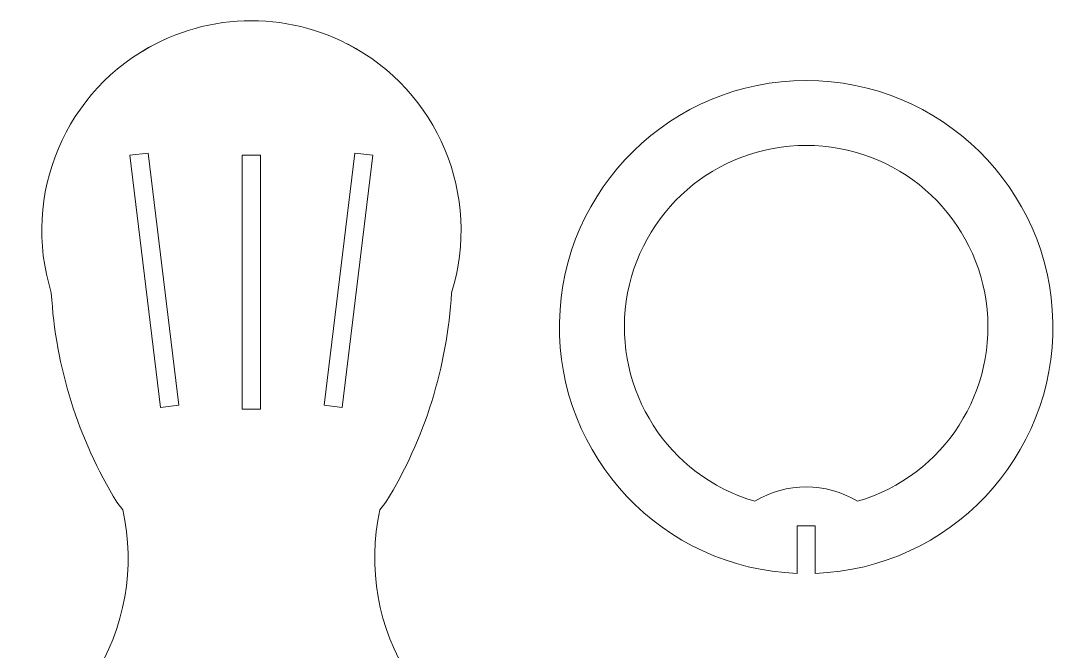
# Model space of a CAD drawing. Header units: millimetres. Extents: x 570 to 650.8, y -8.3 to 42.9.
# Drawn here: x 592.05 to 605.18, y 33.93 to 41.94 of the extents above; entities that cross this region are included whole.
import ezdxf

# ---------------------------------------------------------------- set-up
doc = ezdxf.new("R2010")
doc.units = ezdxf.units.MM
doc.header["$MEASUREMENT"] = 0
doc.layers.add('Layer 1', color=7, linetype='Continuous')

msp = doc.modelspace()

# ---------------------------------------------------------------- linework, layer by layer
at = {"layer": 'Layer 1', "color": 4, "lineweight": 9}
for points in [[(594.97712, 41.94464), (594.49072, 41.94464), (594.01363, 41.81131), (593.59767, 41.55923)], [(596.35634, 41.55926), (595.94042, 41.81129), (595.46342, 41.94459), (594.97712, 41.94464)], [(593.77934, 41.65996), (592.61611, 41.07378), (592.04801, 39.73177), (592.43689, 38.48856)], [(597.51736, 38.48856), (597.90337, 39.72294), (597.34619, 41.05614), (596.19658, 41.64874)], [(593.43517, 40.23441), (593.43517, 40.23441), (593.66479, 40.26227), (593.66479, 40.26227)], [(593.43517, 40.23441), (593.43517, 40.23441), (593.66479, 40.26227), (593.66479, 40.26227)], [(593.43517, 40.23441), (593.43517, 40.23441), (593.66479, 40.26227), (593.66479, 40.26227)], [(593.43517, 40.23441), (593.43517, 40.23441), (593.66479, 40.26227), (593.66479, 40.26227)], [(593.43517, 40.23441), (593.43517, 40.23441), (593.66479, 40.26227), (593.66479, 40.26227)], [(593.43517, 40.23441), (593.43517, 40.23441), (593.66479, 40.26227), (593.66479, 40.26227)], [(593.43517, 40.23441), (593.43517, 40.23441), (593.66479, 40.26227), (593.66479, 40.26227)], [(593.43517, 40.23441), (593.43517, 40.23441), (593.66479, 40.26227), (593.66479, 40.26227)], [(593.43517, 40.23441), (593.43517, 40.23441), (593.66479, 40.26227), (593.66479, 40.26227)], [(593.43517, 40.23441), (593.43517, 40.23441), (593.66479, 40.26227), (593.66479, 40.26227)], [(593.43517, 40.23441), (593.43517, 40.23441), (593.66479, 40.26227), (593.66479, 40.26227)], [(593.43517, 40.23441), (593.43517, 40.23441), (593.66479, 40.26227), (593.66479, 40.26227)], [(593.43517, 40.23441), (593.43517, 40.23441), (593.66479, 40.26227), (593.66479, 40.26227)], [(593.43517, 40.23441), (593.43517, 40.23441), (593.66479, 40.26227), (593.66479, 40.26227)], [(593.43517, 40.23441), (593.43517, 40.23441), (593.66479, 40.26227), (593.66479, 40.26227)], [(593.43517, 40.23441), (593.43517, 40.23441), (593.66479, 40.26227), (593.66479, 40.26227)], [(593.43517, 40.23441), (593.43517, 40.23441), (593.66479, 40.26227), (593.66479, 40.26227)], [(593.43517, 40.23441), (593.43517, 40.23441), (593.66479, 40.26227), (593.66479, 40.26227)], [(593.43517, 40.23441), (593.43517, 40.23441), (593.66479, 40.26227), (593.66479, 40.26227)], [(593.43517, 40.23441), (593.43517, 40.23441), (593.66479, 40.26227), (593.66479, 40.26227)], [(593.43517, 40.23441), (593.43517, 40.23441), (593.66479, 40.26227), (593.66479, 40.26227)], [(593.43517, 40.23441), (593.43517, 40.23441), (593.82433, 37.03166), (593.82433, 37.03166)], [(593.43517, 40.23441), (593.43517, 40.23441), (593.82433, 37.03166), (593.82433, 37.03166)], [(593.43517, 40.23441), (593.43517, 40.23441), (593.82433, 37.03166), (593.82433, 37.03166)], [(593.43517, 40.23441), (593.43517, 40.23441), (593.82433, 37.03166), (593.82433, 37.03166)], [(593.43517, 40.23441), (593.43517, 40.23441), (593.82433, 37.03166), (593.82433, 37.03166)], [(593.43517, 40.23441), (593.43517, 40.23441), (593.82433, 37.03166), (593.82433, 37.03166)], [(593.43517, 40.23441), (593.43517, 40.23441), (593.82433, 37.03166), (593.82433, 37.03166)], [(593.43517, 40.23441), (593.43517, 40.23441), (593.82433, 37.03166), (593.82433, 37.03166)], [(593.43517, 40.23441), (593.43517, 40.23441), (593.82433, 37.03166), (593.82433, 37.03166)], [(593.43517, 40.23441), (593.43517, 40.23441), (593.82433, 37.03166), (593.82433, 37.03166)], [(593.43517, 40.23441), (593.43517, 40.23441), (593.82433, 37.03166), (593.82433, 37.03166)], [(593.43517, 40.23441), (593.43517, 40.23441), (593.82433, 37.03166), (593.82433, 37.03166)], [(593.43517, 40.23441), (593.43517, 40.23441), (593.82433, 37.03166), (593.82433, 37.03166)], [(593.43517, 40.23441), (593.43517, 40.23441), (593.82433, 37.03166), (593.82433, 37.03166)], [(593.43517, 40.23441), (593.43517, 40.23441), (593.82433, 37.03166), (593.82433, 37.03166)], [(593.43517, 40.23441), (593.43517, 40.23441), (593.82433, 37.03166), (593.82433, 37.03166)], [(593.43517, 40.23441), (593.43517, 40.23441), (593.82433, 37.03166), (593.82433, 37.03166)], [(593.43517, 40.23441), (593.43517, 40.23441), (593.82433, 37.03166), (593.82433, 37.03166)], [(593.43517, 40.23441), (593.43517, 40.23441), (593.82433, 37.03166), (593.82433, 37.03166)], [(593.43517, 40.23441), (593.43517, 40.23441), (593.82433, 37.03166), (593.82433, 37.03166)], [(593.43517, 40.23441), (593.43517, 40.23441), (593.82433, 37.03166), (593.82433, 37.03166)], [(593.66479, 40.26227), (593.66479, 40.26227), (594.05412, 37.05971), (594.05412, 37.05971)], [(593.66479, 40.26227), (593.66479, 40.26227), (594.05412, 37.05971), (594.05412, 37.05971)], [(593.66479, 40.26227), (593.66479, 40.26227), (594.05412, 37.05971), (594.05412, 37.05971)], [(593.66479, 40.26227), (593.66479, 40.26227), (594.05412, 37.05971), (594.05412, 37.05971)], [(593.66479, 40.26227), (593.66479, 40.26227), (594.05412, 37.05971), (594.05412, 37.05971)], [(593.66479, 40.26227), (593.66479, 40.26227), (594.05412, 37.05971), (594.05412, 37.05971)], [(593.66479, 40.26227), (593.66479, 40.26227), (594.05412, 37.05971), (594.05412, 37.05971)], [(593.66479, 40.26227), (593.66479, 40.26227), (594.05412, 37.05971), (594.05412, 37.05971)], [(593.66479, 40.26227), (593.66479, 40.26227), (594.05412, 37.05971), (594.05412, 37.05971)], [(593.66479, 40.26227), (593.66479, 40.26227), (594.05412, 37.05971), (594.05412, 37.05971)], [(593.66479, 40.26227), (593.66479, 40.26227), (594.05412, 37.05971), (594.05412, 37.05971)], [(593.66479, 40.26227), (593.66479, 40.26227), (594.05412, 37.05971), (594.05412, 37.05971)], [(593.66479, 40.26227), (593.66479, 40.26227), (594.05412, 37.05971), (594.05412, 37.05971)], [(593.66479, 40.26227), (593.66479, 40.26227), (594.05412, 37.05971), (594.05412, 37.05971)], [(593.66479, 40.26227), (593.66479, 40.26227), (594.05412, 37.05971), (594.05412, 37.05971)], [(593.66479, 40.26227), (593.66479, 40.26227), (594.05412, 37.05971), (594.05412, 37.05971)], [(593.66479, 40.26227), (593.66479, 40.26227), (594.05412, 37.05971), (594.05412, 37.05971)], [(593.66479, 40.26227), (593.66479, 40.26227), (594.05412, 37.05971), (594.05412, 37.05971)], [(593.66479, 40.26227), (593.66479, 40.26227), (594.05412, 37.05971), (594.05412, 37.05971)], [(593.66479, 40.26227), (593.66479, 40.26227), (594.05412, 37.05971), (594.05412, 37.05971)], [(593.66479, 40.26227), (593.66479, 40.26227), (594.05412, 37.05971), (594.05412, 37.05971)], [(595.09283, 40.23441), (595.09283, 40.23441), (594.86141, 40.23441), (594.86141, 40.23441)], [(595.09283, 40.23441), (595.09283, 40.23441), (594.86141, 40.23441), (594.86141, 40.23441)], [(595.09283, 40.23441), (595.09283, 40.23441), (594.86141, 40.23441), (594.86141, 40.23441)], [(595.09283, 40.23441), (595.09283, 40.23441), (594.86141, 40.23441), (594.86141, 40.23441)], [(595.09283, 40.23441), (595.09283, 40.23441), (594.86141, 40.23441), (594.86141, 40.23441)], [(595.09283, 40.23441), (595.09283, 40.23441), (594.86141, 40.23441), (594.86141, 40.23441)], [(595.09283, 40.23441), (595.09283, 40.23441), (594.86141, 40.23441), (594.86141, 40.23441)], [(595.09283, 40.23441), (595.09283, 40.23441), (594.86141, 40.23441), (594.86141, 40.23441)], [(595.09283, 40.23441), (595.09283, 40.23441), (594.86141, 40.23441), (594.86141, 40.23441)], [(595.09283, 40.23441), (595.09283, 40.23441), (594.86141, 40.23441), (594.86141, 40.23441)], [(595.09283, 40.23441), (595.09283, 40.23441), (594.86141, 40.23441), (594.86141, 40.23441)], [(595.09283, 40.23441), (595.09283, 40.23441), (594.86141, 40.23441), (594.86141, 40.23441)], [(595.09283, 40.23441), (595.09283, 40.23441), (594.86141, 40.23441), (594.86141, 40.23441)], [(595.09283, 40.23441), (595.09283, 40.23441), (594.86141, 40.23441), (594.86141, 40.23441)], [(595.09283, 40.23441), (595.09283, 40.23441), (594.86141, 40.23441), (594.86141, 40.23441)], [(595.09283, 40.23441), (595.09283, 40.23441), (594.86141, 40.23441), (594.86141, 40.23441)], [(595.09283, 40.23441), (595.09283, 40.23441), (594.86141, 40.23441), (594.86141, 40.23441)], [(595.09283, 40.23441), (595.09283, 40.23441), (594.86141, 40.23441), (594.86141, 40.23441)], [(595.09283, 40.23441), (595.09283, 40.23441), (594.86141, 40.23441), (594.86141, 40.23441)], [(595.09283, 40.23441), (595.09283, 40.23441), (594.86141, 40.23441), (594.86141, 40.23441)], [(595.09283, 40.23441), (595.09283, 40.23441), (594.86141, 40.23441), (594.86141, 40.23441)], [(594.86141, 40.23441), (594.86141, 40.23441), (594.86141, 37.00812), (594.86141, 37.00812)], [(594.86141, 40.23441), (594.86141, 40.23441), (594.86141, 37.00812), (594.86141, 37.00812)], [(594.86141, 40.23441), (594.86141, 40.23441), (594.86141, 37.00812), (594.86141, 37.00812)], [(594.86141, 40.23441), (594.86141, 40.23441), (594.86141, 37.00812), (594.86141, 37.00812)], [(594.86141, 40.23441), (594.86141, 40.23441), (594.86141, 37.00812), (594.86141, 37.00812)], [(594.86141, 40.23441), (594.86141, 40.23441), (594.86141, 37.00812), (594.86141, 37.00812)], [(594.86141, 40.23441), (594.86141, 40.23441), (594.86141, 37.00812), (594.86141, 37.00812)], [(594.86141, 40.23441), (594.86141, 40.23441), (594.86141, 37.00812), (594.86141, 37.00812)], [(594.86141, 40.23441), (594.86141, 40.23441), (594.86141, 37.00812), (594.86141, 37.00812)], [(594.86141, 40.23441), (594.86141, 40.23441), (594.86141, 37.00812), (594.86141, 37.00812)], [(594.86141, 40.23441), (594.86141, 40.23441), (594.86141, 37.00812), (594.86141, 37.00812)], [(594.86141, 40.23441), (594.86141, 40.23441), (594.86141, 37.00812), (594.86141, 37.00812)], [(594.86141, 40.23441), (594.86141, 40.23441), (594.86141, 37.00812), (594.86141, 37.00812)], [(594.86141, 40.23441), (594.86141, 40.23441), (594.86141, 37.00812), (594.86141, 37.00812)], [(594.86141, 40.23441), (594.86141, 40.23441), (594.86141, 37.00812), (594.86141, 37.00812)], [(594.86141, 40.23441), (594.86141, 40.23441), (594.86141, 37.00812), (594.86141, 37.00812)], [(594.86141, 40.23441), (594.86141, 40.23441), (594.86141, 37.00812), (594.86141, 37.00812)], [(594.86141, 40.23441), (594.86141, 40.23441), (594.86141, 37.00812), (594.86141, 37.00812)], [(594.86141, 40.23441), (594.86141, 40.23441), (594.86141, 37.00812), (594.86141, 37.00812)], [(594.86141, 40.23441), (594.86141, 40.23441), (594.86141, 37.00812), (594.86141, 37.00812)], [(594.86141, 40.23441), (594.86141, 40.23441), (594.86141, 37.00812), (594.86141, 37.00812)], [(595.09283, 40.23441), (595.09283, 40.23441), (595.09283, 37.00812), (595.09283, 37.00812)], [(595.09283, 40.23441), (595.09283, 40.23441), (595.09283, 37.00812), (595.09283, 37.00812)], [(595.09283, 40.23441), (595.09283, 40.23441), (595.09283, 37.00812), (595.09283, 37.00812)], [(595.09283, 40.23441), (595.09283, 40.23441), (595.09283, 37.00812), (595.09283, 37.00812)], [(595.09283, 40.23441), (595.09283, 40.23441), (595.09283, 37.00812), (595.09283, 37.00812)], [(595.09283, 40.23441), (595.09283, 40.23441), (595.09283, 37.00812), (595.09283, 37.00812)], [(595.09283, 40.23441), (595.09283, 40.23441), (595.09283, 37.00812), (595.09283, 37.00812)], [(595.09283, 40.23441), (595.09283, 40.23441), (595.09283, 37.00812), (595.09283, 37.00812)], [(595.09283, 40.23441), (595.09283, 40.23441), (595.09283, 37.00812), (595.09283, 37.00812)], [(595.09283, 40.23441), (595.09283, 40.23441), (595.09283, 37.00812), (595.09283, 37.00812)], [(595.09283, 40.23441), (595.09283, 40.23441), (595.09283, 37.00812), (595.09283, 37.00812)], [(595.09283, 40.23441), (595.09283, 40.23441), (595.09283, 37.00812), (595.09283, 37.00812)], [(595.09283, 40.23441), (595.09283, 40.23441), (595.09283, 37.00812), (595.09283, 37.00812)], [(595.09283, 40.23441), (595.09283, 40.23441), (595.09283, 37.00812), (595.09283, 37.00812)], [(595.09283, 40.23441), (595.09283, 40.23441), (595.09283, 37.00812), (595.09283, 37.00812)], [(595.09283, 40.23441), (595.09283, 40.23441), (595.09283, 37.00812), (595.09283, 37.00812)], [(595.09283, 40.23441), (595.09283, 40.23441), (595.09283, 37.00812), (595.09283, 37.00812)], [(595.09283, 40.23441), (595.09283, 40.23441), (595.09283, 37.00812), (595.09283, 37.00812)], [(595.09283, 40.23441), (595.09283, 40.23441), (595.09283, 37.00812), (595.09283, 37.00812)], [(595.09283, 40.23441), (595.09283, 40.23441), (595.09283, 37.00812), (595.09283, 37.00812)], [(595.09283, 40.23441), (595.09283, 40.23441), (595.09283, 37.00812), (595.09283, 37.00812)], [(596.28924, 40.26227), (596.28924, 40.26227), (595.90003, 37.05971), (595.90003, 37.05971)], [(596.28924, 40.26227), (596.28924, 40.26227), (595.90003, 37.05971), (595.90003, 37.05971)], [(596.28924, 40.26227), (596.28924, 40.26227), (595.90003, 37.05971), (595.90003, 37.05971)], [(596.28924, 40.26227), (596.28924, 40.26227), (595.90003, 37.05971), (595.90003, 37.05971)], [(596.28924, 40.26227), (596.28924, 40.26227), (595.90003, 37.05971), (595.90003, 37.05971)], [(596.28924, 40.26227), (596.28924, 40.26227), (595.90003, 37.05971), (595.90003, 37.05971)], [(596.28924, 40.26227), (596.28924, 40.26227), (595.90003, 37.05971), (595.90003, 37.05971)], [(596.28924, 40.26227), (596.28924, 40.26227), (595.90003, 37.05971), (595.90003, 37.05971)], [(596.28924, 40.26227), (596.28924, 40.26227), (595.90003, 37.05971), (595.90003, 37.05971)], [(596.28924, 40.26227), (596.28924, 40.26227), (595.90003, 37.05971), (595.90003, 37.05971)], [(596.28924, 40.26227), (596.28924, 40.26227), (595.90003, 37.05971), (595.90003, 37.05971)], [(596.28924, 40.26227), (596.28924, 40.26227), (595.90003, 37.05971), (595.90003, 37.05971)], [(596.28924, 40.26227), (596.28924, 40.26227), (595.90003, 37.05971), (595.90003, 37.05971)], [(596.28924, 40.26227), (596.28924, 40.26227), (595.90003, 37.05971), (595.90003, 37.05971)], [(596.28924, 40.26227), (596.28924, 40.26227), (595.90003, 37.05971), (595.90003, 37.05971)], [(596.28924, 40.26227), (596.28924, 40.26227), (595.90003, 37.05971), (595.90003, 37.05971)], [(596.28924, 40.26227), (596.28924, 40.26227), (595.90003, 37.05971), (595.90003, 37.05971)], [(596.28924, 40.26227), (596.28924, 40.26227), (595.90003, 37.05971), (595.90003, 37.05971)], [(596.28924, 40.26227), (596.28924, 40.26227), (595.90003, 37.05971), (595.90003, 37.05971)], [(596.28924, 40.26227), (596.28924, 40.26227), (595.90003, 37.05971), (595.90003, 37.05971)], [(596.28924, 40.26227), (596.28924, 40.26227), (595.90003, 37.05971), (595.90003, 37.05971)], [(596.51904, 40.23441), (596.51904, 40.23441), (596.12983, 37.03166), (596.12983, 37.03166)], [(596.51904, 40.23441), (596.51904, 40.23441), (596.12983, 37.03166), (596.12983, 37.03166)], [(596.51904, 40.23441), (596.51904, 40.23441), (596.12983, 37.03166), (596.12983, 37.03166)], [(596.51904, 40.23441), (596.51904, 40.23441), (596.12983, 37.03166), (596.12983, 37.03166)], [(596.51904, 40.23441), (596.51904, 40.23441), (596.12983, 37.03166), (596.12983, 37.03166)], [(596.51904, 40.23441), (596.51904, 40.23441), (596.12983, 37.03166), (596.12983, 37.03166)], [(596.51904, 40.23441), (596.51904, 40.23441), (596.12983, 37.03166), (596.12983, 37.03166)], [(596.51904, 40.23441), (596.51904, 40.23441), (596.12983, 37.03166), (596.12983, 37.03166)], [(596.51904, 40.23441), (596.51904, 40.23441), (596.12983, 37.03166), (596.12983, 37.03166)], [(596.51904, 40.23441), (596.51904, 40.23441), (596.12983, 37.03166), (596.12983, 37.03166)], [(596.51904, 40.23441), (596.51904, 40.23441), (596.12983, 37.03166), (596.12983, 37.03166)], [(596.51904, 40.23441), (596.51904, 40.23441), (596.12983, 37.03166), (596.12983, 37.03166)], [(596.51904, 40.23441), (596.51904, 40.23441), (596.12983, 37.03166), (596.12983, 37.03166)], [(596.51904, 40.23441), (596.51904, 40.23441), (596.12983, 37.03166), (596.12983, 37.03166)], [(596.51904, 40.23441), (596.51904, 40.23441), (596.12983, 37.03166), (596.12983, 37.03166)], [(596.51904, 40.23441), (596.51904, 40.23441), (596.12983, 37.03166), (596.12983, 37.03166)], [(596.51904, 40.23441), (596.51904, 40.23441), (596.12983, 37.03166), (596.12983, 37.03166)], [(596.51904, 40.23441), (596.51904, 40.23441), (596.12983, 37.03166), (596.12983, 37.03166)], [(596.51904, 40.23441), (596.51904, 40.23441), (596.12983, 37.03166), (596.12983, 37.03166)], [(596.51904, 40.23441), (596.51904, 40.23441), (596.12983, 37.03166), (596.12983, 37.03166)], [(596.51904, 40.23441), (596.51904, 40.23441), (596.12983, 37.03166), (596.12983, 37.03166)], [(596.51904, 40.23441), (596.51904, 40.23441), (596.28924, 40.26227), (596.28924, 40.26227)], [(596.51904, 40.23441), (596.51904, 40.23441), (596.28924, 40.26227), (596.28924, 40.26227)], [(596.51904, 40.23441), (596.51904, 40.23441), (596.28924, 40.26227), (596.28924, 40.26227)], [(596.51904, 40.23441), (596.51904, 40.23441), (596.28924, 40.26227), (596.28924, 40.26227)], [(596.51904, 40.23441), (596.51904, 40.23441), (596.28924, 40.26227), (596.28924, 40.26227)], [(596.51904, 40.23441), (596.51904, 40.23441), (596.28924, 40.26227), (596.28924, 40.26227)], [(596.51904, 40.23441), (596.51904, 40.23441), (596.28924, 40.26227), (596.28924, 40.26227)], [(596.51904, 40.23441), (596.51904, 40.23441), (596.28924, 40.26227), (596.28924, 40.26227)], [(596.51904, 40.23441), (596.51904, 40.23441), (596.28924, 40.26227), (596.28924, 40.26227)], [(596.51904, 40.23441), (596.51904, 40.23441), (596.28924, 40.26227), (596.28924, 40.26227)], [(596.51904, 40.23441), (596.51904, 40.23441), (596.28924, 40.26227), (596.28924, 40.26227)], [(596.51904, 40.23441), (596.51904, 40.23441), (596.28924, 40.26227), (596.28924, 40.26227)], [(596.51904, 40.23441), (596.51904, 40.23441), (596.28924, 40.26227), (596.28924, 40.26227)], [(596.51904, 40.23441), (596.51904, 40.23441), (596.28924, 40.26227), (596.28924, 40.26227)], [(596.51904, 40.23441), (596.51904, 40.23441), (596.28924, 40.26227), (596.28924, 40.26227)], [(596.51904, 40.23441), (596.51904, 40.23441), (596.28924, 40.26227), (596.28924, 40.26227)], [(596.51904, 40.23441), (596.51904, 40.23441), (596.28924, 40.26227), (596.28924, 40.26227)], [(596.51904, 40.23441), (596.51904, 40.23441), (596.28924, 40.26227), (596.28924, 40.26227)], [(596.51904, 40.23441), (596.51904, 40.23441), (596.28924, 40.26227), (596.28924, 40.26227)], [(596.51904, 40.23441), (596.51904, 40.23441), (596.28924, 40.26227), (596.28924, 40.26227)], [(596.51904, 40.23441), (596.51904, 40.23441), (596.28924, 40.26227), (596.28924, 40.26227)], [(592.43689, 38.48856), (592.49078, 37.54621), (592.77674, 36.63174), (593.26932, 35.82652)], [(596.68471, 35.82654), (597.17736, 36.63171), (597.46336, 37.54614), (597.51733, 38.48856)], [(594.05412, 37.05971), (594.05412, 37.05971), (593.82433, 37.03166), (593.82433, 37.03166)], [(594.05412, 37.05971), (594.05412, 37.05971), (593.82433, 37.03166), (593.82433, 37.03166)], [(594.05412, 37.05971), (594.05412, 37.05971), (593.82433, 37.03166), (593.82433, 37.03166)], [(594.05412, 37.05971), (594.05412, 37.05971), (593.82433, 37.03166), (593.82433, 37.03166)], [(594.05412, 37.05971), (594.05412, 37.05971), (593.82433, 37.03166), (593.82433, 37.03166)], [(594.05412, 37.05971), (594.05412, 37.05971), (593.82433, 37.03166), (593.82433, 37.03166)], [(594.05412, 37.05971), (594.05412, 37.05971), (593.82433, 37.03166), (593.82433, 37.03166)], [(594.05412, 37.05971), (594.05412, 37.05971), (593.82433, 37.03166), (593.82433, 37.03166)], [(594.05412, 37.05971), (594.05412, 37.05971), (593.82433, 37.03166), (593.82433, 37.03166)], [(594.05412, 37.05971), (594.05412, 37.05971), (593.82433, 37.03166), (593.82433, 37.03166)], [(594.05412, 37.05971), (594.05412, 37.05971), (593.82433, 37.03166), (593.82433, 37.03166)], [(594.05412, 37.05971), (594.05412, 37.05971), (593.82433, 37.03166), (593.82433, 37.03166)], [(594.05412, 37.05971), (594.05412, 37.05971), (593.82433, 37.03166), (593.82433, 37.03166)], [(594.05412, 37.05971), (594.05412, 37.05971), (593.82433, 37.03166), (593.82433, 37.03166)], [(594.05412, 37.05971), (594.05412, 37.05971), (593.82433, 37.03166), (593.82433, 37.03166)], [(594.05412, 37.05971), (594.05412, 37.05971), (593.82433, 37.03166), (593.82433, 37.03166)], [(594.05412, 37.05971), (594.05412, 37.05971), (593.82433, 37.03166), (593.82433, 37.03166)], [(594.05412, 37.05971), (594.05412, 37.05971), (593.82433, 37.03166), (593.82433, 37.03166)], [(594.05412, 37.05971), (594.05412, 37.05971), (593.82433, 37.03166), (593.82433, 37.03166)], [(594.05412, 37.05971), (594.05412, 37.05971), (593.82433, 37.03166), (593.82433, 37.03166)], [(594.05412, 37.05971), (594.05412, 37.05971), (593.82433, 37.03166), (593.82433, 37.03166)], [(595.90003, 37.05971), (595.90003, 37.05971), (596.12983, 37.03166), (596.12983, 37.03166)], [(595.90003, 37.05971), (595.90003, 37.05971), (596.12983, 37.03166), (596.12983, 37.03166)], [(595.90003, 37.05971), (595.90003, 37.05971), (596.12983, 37.03166), (596.12983, 37.03166)], [(595.90003, 37.05971), (595.90003, 37.05971), (596.12983, 37.03166), (596.12983, 37.03166)], [(595.90003, 37.05971), (595.90003, 37.05971), (596.12983, 37.03166), (596.12983, 37.03166)], [(595.90003, 37.05971), (595.90003, 37.05971), (596.12983, 37.03166), (596.12983, 37.03166)], [(595.90003, 37.05971), (595.90003, 37.05971), (596.12983, 37.03166), (596.12983, 37.03166)], [(595.90003, 37.05971), (595.90003, 37.05971), (596.12983, 37.03166), (596.12983, 37.03166)], [(595.90003, 37.05971), (595.90003, 37.05971), (596.12983, 37.03166), (596.12983, 37.03166)], [(595.90003, 37.05971), (595.90003, 37.05971), (596.12983, 37.03166), (596.12983, 37.03166)], [(595.90003, 37.05971), (595.90003, 37.05971), (596.12983, 37.03166), (596.12983, 37.03166)], [(595.90003, 37.05971), (595.90003, 37.05971), (596.12983, 37.03166), (596.12983, 37.03166)], [(595.90003, 37.05971), (595.90003, 37.05971), (596.12983, 37.03166), (596.12983, 37.03166)], [(595.90003, 37.05971), (595.90003, 37.05971), (596.12983, 37.03166), (596.12983, 37.03166)], [(595.90003, 37.05971), (595.90003, 37.05971), (596.12983, 37.03166), (596.12983, 37.03166)], [(595.90003, 37.05971), (595.90003, 37.05971), (596.12983, 37.03166), (596.12983, 37.03166)], [(595.90003, 37.05971), (595.90003, 37.05971), (596.12983, 37.03166), (596.12983, 37.03166)], [(595.90003, 37.05971), (595.90003, 37.05971), (596.12983, 37.03166), (596.12983, 37.03166)], [(595.90003, 37.05971), (595.90003, 37.05971), (596.12983, 37.03166), (596.12983, 37.03166)], [(595.90003, 37.05971), (595.90003, 37.05971), (596.12983, 37.03166), (596.12983, 37.03166)], [(595.90003, 37.05971), (595.90003, 37.05971), (596.12983, 37.03166), (596.12983, 37.03166)], [(594.86141, 37.00812), (594.86141, 37.00812), (595.09283, 37.00812), (595.09283, 37.00812)], [(594.86141, 37.00812), (594.86141, 37.00812), (595.09283, 37.00812), (595.09283, 37.00812)], [(594.86141, 37.00812), (594.86141, 37.00812), (595.09283, 37.00812), (595.09283, 37.00812)], [(594.86141, 37.00812), (594.86141, 37.00812), (595.09283, 37.00812), (595.09283, 37.00812)], [(594.86141, 37.00812), (594.86141, 37.00812), (595.09283, 37.00812), (595.09283, 37.00812)], [(594.86141, 37.00812), (594.86141, 37.00812), (595.09283, 37.00812), (595.09283, 37.00812)], [(594.86141, 37.00812), (594.86141, 37.00812), (595.09283, 37.00812), (595.09283, 37.00812)], [(594.86141, 37.00812), (594.86141, 37.00812), (595.09283, 37.00812), (595.09283, 37.00812)], [(594.86141, 37.00812), (594.86141, 37.00812), (595.09283, 37.00812), (595.09283, 37.00812)], [(594.86141, 37.00812), (594.86141, 37.00812), (595.09283, 37.00812), (595.09283, 37.00812)], [(594.86141, 37.00812), (594.86141, 37.00812), (595.09283, 37.00812), (595.09283, 37.00812)], [(594.86141, 37.00812), (594.86141, 37.00812), (595.09283, 37.00812), (595.09283, 37.00812)], [(594.86141, 37.00812), (594.86141, 37.00812), (595.09283, 37.00812), (595.09283, 37.00812)], [(594.86141, 37.00812), (594.86141, 37.00812), (595.09283, 37.00812), (595.09283, 37.00812)], [(594.86141, 37.00812), (594.86141, 37.00812), (595.09283, 37.00812), (595.09283, 37.00812)], [(594.86141, 37.00812), (594.86141, 37.00812), (595.09283, 37.00812), (595.09283, 37.00812)], [(594.86141, 37.00812), (594.86141, 37.00812), (595.09283, 37.00812), (595.09283, 37.00812)], [(594.86141, 37.00812), (594.86141, 37.00812), (595.09283, 37.00812), (595.09283, 37.00812)], [(594.86141, 37.00812), (594.86141, 37.00812), (595.09283, 37.00812), (595.09283, 37.00812)], [(594.86141, 37.00812), (594.86141, 37.00812), (595.09283, 37.00812), (595.09283, 37.00812)], [(594.86141, 37.00812), (594.86141, 37.00812), (595.09283, 37.00812), (595.09283, 37.00812)], [(602.67243, 35.83937), (602.27097, 36.08134), (601.76862, 36.08132), (601.36719, 35.83936)], [(592.96813, 33.59504), (593.37198, 34.22907), (593.50744, 34.99749), (593.34481, 35.73141)], [(593.34482, 35.73124), (593.34482, 35.73124), (593.26933, 35.82654), (593.26933, 35.82654)], [(593.34482, 35.73124), (593.34482, 35.73124), (593.26933, 35.82654), (593.26933, 35.82654)], [(593.34482, 35.73124), (593.34482, 35.73124), (593.26933, 35.82654), (593.26933, 35.82654)], [(593.34482, 35.73124), (593.34482, 35.73124), (593.26933, 35.82654), (593.26933, 35.82654)], [(593.34482, 35.73124), (593.34482, 35.73124), (593.26933, 35.82654), (593.26933, 35.82654)], [(593.34482, 35.73124), (593.34482, 35.73124), (593.26933, 35.82654), (593.26933, 35.82654)], [(593.34482, 35.73124), (593.34482, 35.73124), (593.26933, 35.82654), (593.26933, 35.82654)], [(593.34482, 35.73124), (593.34482, 35.73124), (593.26933, 35.82654), (593.26933, 35.82654)], [(593.34482, 35.73124), (593.34482, 35.73124), (593.26933, 35.82654), (593.26933, 35.82654)], [(593.34482, 35.73124), (593.34482, 35.73124), (593.26933, 35.82654), (593.26933, 35.82654)], [(593.34482, 35.73124), (593.34482, 35.73124), (593.26933, 35.82654), (593.26933, 35.82654)], [(593.34482, 35.73124), (593.34482, 35.73124), (593.26933, 35.82654), (593.26933, 35.82654)], [(593.34482, 35.73124), (593.34482, 35.73124), (593.26933, 35.82654), (593.26933, 35.82654)], [(593.34482, 35.73124), (593.34482, 35.73124), (593.26933, 35.82654), (593.26933, 35.82654)], [(593.34482, 35.73124), (593.34482, 35.73124), (593.26933, 35.82654), (593.26933, 35.82654)], [(593.34482, 35.73124), (593.34482, 35.73124), (593.26933, 35.82654), (593.26933, 35.82654)], [(593.34482, 35.73124), (593.34482, 35.73124), (593.26933, 35.82654), (593.26933, 35.82654)], [(593.34482, 35.73124), (593.34482, 35.73124), (593.26933, 35.82654), (593.26933, 35.82654)], [(593.34482, 35.73124), (593.34482, 35.73124), (593.26933, 35.82654), (593.26933, 35.82654)], [(593.34482, 35.73124), (593.34482, 35.73124), (593.26933, 35.82654), (593.26933, 35.82654)], [(593.34482, 35.73124), (593.34482, 35.73124), (593.26933, 35.82654), (593.26933, 35.82654)], [(596.60938, 35.73142), (596.44676, 34.99749), (596.58221, 34.22906), (596.98601, 33.59503)], [(596.60938, 35.73124), (596.60938, 35.73124), (596.68471, 35.82654), (596.68471, 35.82654)], [(596.60938, 35.73124), (596.60938, 35.73124), (596.68471, 35.82654), (596.68471, 35.82654)], [(596.60938, 35.73124), (596.60938, 35.73124), (596.68471, 35.82654), (596.68471, 35.82654)], [(596.60938, 35.73124), (596.60938, 35.73124), (596.68471, 35.82654), (596.68471, 35.82654)], [(596.60938, 35.73124), (596.60938, 35.73124), (596.68471, 35.82654), (596.68471, 35.82654)], [(596.60938, 35.73124), (596.60938, 35.73124), (596.68471, 35.82654), (596.68471, 35.82654)], [(596.60938, 35.73124), (596.60938, 35.73124), (596.68471, 35.82654), (596.68471, 35.82654)], [(596.60938, 35.73124), (596.60938, 35.73124), (596.68471, 35.82654), (596.68471, 35.82654)], [(596.60938, 35.73124), (596.60938, 35.73124), (596.68471, 35.82654), (596.68471, 35.82654)], [(596.60938, 35.73124), (596.60938, 35.73124), (596.68471, 35.82654), (596.68471, 35.82654)], [(596.60938, 35.73124), (596.60938, 35.73124), (596.68471, 35.82654), (596.68471, 35.82654)], [(596.60938, 35.73124), (596.60938, 35.73124), (596.68471, 35.82654), (596.68471, 35.82654)], [(596.60938, 35.73124), (596.60938, 35.73124), (596.68471, 35.82654), (596.68471, 35.82654)], [(596.60938, 35.73124), (596.60938, 35.73124), (596.68471, 35.82654), (596.68471, 35.82654)], [(596.60938, 35.73124), (596.60938, 35.73124), (596.68471, 35.82654), (596.68471, 35.82654)], [(596.60938, 35.73124), (596.60938, 35.73124), (596.68471, 35.82654), (596.68471, 35.82654)], [(596.60938, 35.73124), (596.60938, 35.73124), (596.68471, 35.82654), (596.68471, 35.82654)], [(596.60938, 35.73124), (596.60938, 35.73124), (596.68471, 35.82654), (596.68471, 35.82654)], [(596.60938, 35.73124), (596.60938, 35.73124), (596.68471, 35.82654), (596.68471, 35.82654)], [(596.60938, 35.73124), (596.60938, 35.73124), (596.68471, 35.82654), (596.68471, 35.82654)], [(596.60938, 35.73124), (596.60938, 35.73124), (596.68471, 35.82654), (596.68471, 35.82654)], [(602.01986, 35.52931), (602.01986, 35.52931), (601.90443, 35.52931), (601.90443, 35.52931)], [(602.01986, 35.52931), (602.01986, 35.52931), (601.90443, 35.52931), (601.90443, 35.52931)], [(602.01986, 35.52931), (602.01986, 35.52931), (601.90443, 35.52931), (601.90443, 35.52931)], [(602.01986, 35.52931), (602.01986, 35.52931), (601.90443, 35.52931), (601.90443, 35.52931)], [(602.01986, 35.52931), (602.01986, 35.52931), (601.90443, 35.52931), (601.90443, 35.52931)], [(602.01986, 35.52931), (602.01986, 35.52931), (601.90443, 35.52931), (601.90443, 35.52931)], [(602.01986, 35.52931), (602.01986, 35.52931), (601.90443, 35.52931), (601.90443, 35.52931)], [(602.01986, 35.52931), (602.01986, 35.52931), (601.90443, 35.52931), (601.90443, 35.52931)], [(602.01986, 35.52931), (602.01986, 35.52931), (601.90443, 35.52931), (601.90443, 35.52931)], [(602.01986, 35.52931), (602.01986, 35.52931), (601.90443, 35.52931), (601.90443, 35.52931)], [(602.01986, 35.52931), (602.01986, 35.52931), (601.90443, 35.52931), (601.90443, 35.52931)], [(602.01986, 35.52931), (602.01986, 35.52931), (601.90443, 35.52931), (601.90443, 35.52931)], [(602.01986, 35.52931), (602.01986, 35.52931), (601.90443, 35.52931), (601.90443, 35.52931)], [(602.01986, 35.52931), (602.01986, 35.52931), (601.90443, 35.52931), (601.90443, 35.52931)], [(602.01986, 35.52931), (602.01986, 35.52931), (601.90443, 35.52931), (601.90443, 35.52931)], [(602.01986, 35.52931), (602.01986, 35.52931), (601.90443, 35.52931), (601.90443, 35.52931)], [(602.01986, 35.52931), (602.01986, 35.52931), (601.90443, 35.52931), (601.90443, 35.52931)], [(602.01986, 35.52931), (602.01986, 35.52931), (601.90443, 35.52931), (601.90443, 35.52931)], [(602.01986, 35.52931), (602.01986, 35.52931), (601.90443, 35.52931), (601.90443, 35.52931)], [(602.01986, 35.52931), (602.01986, 35.52931), (601.90443, 35.52931), (601.90443, 35.52931)], [(602.01986, 35.52931), (602.01986, 35.52931), (601.90443, 35.52931), (601.90443, 35.52931)], [(601.90443, 35.52931), (601.90443, 35.52931), (601.90443, 34.92104), (601.90443, 34.92104)], [(601.90443, 35.52931), (601.90443, 35.52931), (601.90443, 34.92104), (601.90443, 34.92104)], [(601.90443, 35.52931), (601.90443, 35.52931), (601.90443, 34.92104), (601.90443, 34.92104)], [(601.90443, 35.52931), (601.90443, 35.52931), (601.90443, 34.92104), (601.90443, 34.92104)], [(601.90443, 35.52931), (601.90443, 35.52931), (601.90443, 34.92104), (601.90443, 34.92104)], [(601.90443, 35.52931), (601.90443, 35.52931), (601.90443, 34.92104), (601.90443, 34.92104)], [(601.90443, 35.52931), (601.90443, 35.52931), (601.90443, 34.92104), (601.90443, 34.92104)], [(601.90443, 35.52931), (601.90443, 35.52931), (601.90443, 34.92104), (601.90443, 34.92104)], [(601.90443, 35.52931), (601.90443, 35.52931), (601.90443, 34.92104), (601.90443, 34.92104)], [(601.90443, 35.52931), (601.90443, 35.52931), (601.90443, 34.92104), (601.90443, 34.92104)], [(601.90443, 35.52931), (601.90443, 35.52931), (601.90443, 34.92104), (601.90443, 34.92104)], [(601.90443, 35.52931), (601.90443, 35.52931), (601.90443, 34.92104), (601.90443, 34.92104)], [(601.90443, 35.52931), (601.90443, 35.52931), (601.90443, 34.92104), (601.90443, 34.92104)], [(601.90443, 35.52931), (601.90443, 35.52931), (601.90443, 34.92104), (601.90443, 34.92104)], [(601.90443, 35.52931), (601.90443, 35.52931), (601.90443, 34.92104), (601.90443, 34.92104)], [(601.90443, 35.52931), (601.90443, 35.52931), (601.90443, 34.92104), (601.90443, 34.92104)], [(601.90443, 35.52931), (601.90443, 35.52931), (601.90443, 34.92104), (601.90443, 34.92104)], [(601.90443, 35.52931), (601.90443, 35.52931), (601.90443, 34.92104), (601.90443, 34.92104)], [(601.90443, 35.52931), (601.90443, 35.52931), (601.90443, 34.92104), (601.90443, 34.92104)], [(601.90443, 35.52931), (601.90443, 35.52931), (601.90443, 34.92104), (601.90443, 34.92104)], [(601.90443, 35.52931), (601.90443, 35.52931), (601.90443, 34.92104), (601.90443, 34.92104)], [(602.01986, 35.52931), (602.01986, 35.52931), (602.13522, 35.52931), (602.13522, 35.52931)], [(602.01986, 35.52931), (602.01986, 35.52931), (602.13522, 35.52931), (602.13522, 35.52931)], [(602.01986, 35.52931), (602.01986, 35.52931), (602.13522, 35.52931), (602.13522, 35.52931)], [(602.01986, 35.52931), (602.01986, 35.52931), (602.13522, 35.52931), (602.13522, 35.52931)], [(602.01986, 35.52931), (602.01986, 35.52931), (602.13522, 35.52931), (602.13522, 35.52931)], [(602.01986, 35.52931), (602.01986, 35.52931), (602.13522, 35.52931), (602.13522, 35.52931)], [(602.01986, 35.52931), (602.01986, 35.52931), (602.13522, 35.52931), (602.13522, 35.52931)], [(602.01986, 35.52931), (602.01986, 35.52931), (602.13522, 35.52931), (602.13522, 35.52931)], [(602.01986, 35.52931), (602.01986, 35.52931), (602.13522, 35.52931), (602.13522, 35.52931)], [(602.01986, 35.52931), (602.01986, 35.52931), (602.13522, 35.52931), (602.13522, 35.52931)], [(602.01986, 35.52931), (602.01986, 35.52931), (602.13522, 35.52931), (602.13522, 35.52931)], [(602.01986, 35.52931), (602.01986, 35.52931), (602.13522, 35.52931), (602.13522, 35.52931)], [(602.01986, 35.52931), (602.01986, 35.52931), (602.13522, 35.52931), (602.13522, 35.52931)], [(602.01986, 35.52931), (602.01986, 35.52931), (602.13522, 35.52931), (602.13522, 35.52931)], [(602.01986, 35.52931), (602.01986, 35.52931), (602.13522, 35.52931), (602.13522, 35.52931)], [(602.01986, 35.52931), (602.01986, 35.52931), (602.13522, 35.52931), (602.13522, 35.52931)], [(602.01986, 35.52931), (602.01986, 35.52931), (602.13522, 35.52931), (602.13522, 35.52931)], [(602.01986, 35.52931), (602.01986, 35.52931), (602.13522, 35.52931), (602.13522, 35.52931)], [(602.01986, 35.52931), (602.01986, 35.52931), (602.13522, 35.52931), (602.13522, 35.52931)], [(602.01986, 35.52931), (602.01986, 35.52931), (602.13522, 35.52931), (602.13522, 35.52931)], [(602.01986, 35.52931), (602.01986, 35.52931), (602.13522, 35.52931), (602.13522, 35.52931)], [(602.13522, 35.52931), (602.13522, 35.52931), (602.13522, 34.92104), (602.13522, 34.92104)], [(602.13522, 35.52931), (602.13522, 35.52931), (602.13522, 34.92104), (602.13522, 34.92104)], [(602.13522, 35.52931), (602.13522, 35.52931), (602.13522, 34.92104), (602.13522, 34.92104)], [(602.13522, 35.52931), (602.13522, 35.52931), (602.13522, 34.92104), (602.13522, 34.92104)], [(602.13522, 35.52931), (602.13522, 35.52931), (602.13522, 34.92104), (602.13522, 34.92104)], [(602.13522, 35.52931), (602.13522, 35.52931), (602.13522, 34.92104), (602.13522, 34.92104)], [(602.13522, 35.52931), (602.13522, 35.52931), (602.13522, 34.92104), (602.13522, 34.92104)], [(602.13522, 35.52931), (602.13522, 35.52931), (602.13522, 34.92104), (602.13522, 34.92104)], [(602.13522, 35.52931), (602.13522, 35.52931), (602.13522, 34.92104), (602.13522, 34.92104)], [(602.13522, 35.52931), (602.13522, 35.52931), (602.13522, 34.92104), (602.13522, 34.92104)], [(602.13522, 35.52931), (602.13522, 35.52931), (602.13522, 34.92104), (602.13522, 34.92104)], [(602.13522, 35.52931), (602.13522, 35.52931), (602.13522, 34.92104), (602.13522, 34.92104)], [(602.13522, 35.52931), (602.13522, 35.52931), (602.13522, 34.92104), (602.13522, 34.92104)], [(602.13522, 35.52931), (602.13522, 35.52931), (602.13522, 34.92104), (602.13522, 34.92104)], [(602.13522, 35.52931), (602.13522, 35.52931), (602.13522, 34.92104), (602.13522, 34.92104)], [(602.13522, 35.52931), (602.13522, 35.52931), (602.13522, 34.92104), (602.13522, 34.92104)], [(602.13522, 35.52931), (602.13522, 35.52931), (602.13522, 34.92104), (602.13522, 34.92104)], [(602.13522, 35.52931), (602.13522, 35.52931), (602.13522, 34.92104), (602.13522, 34.92104)], [(602.13522, 35.52931), (602.13522, 35.52931), (602.13522, 34.92104), (602.13522, 34.92104)], [(602.13522, 35.52931), (602.13522, 35.52931), (602.13522, 34.92104), (602.13522, 34.92104)], [(602.13522, 35.52931), (602.13522, 35.52931), (602.13522, 34.92104), (602.13522, 34.92104)]]:
    msp.add_open_spline(points, degree=3, dxfattribs=at)
for points in [[(602.13522, 34.92321), (603.84133, 34.98608), (605.18271, 36.40379), (605.15127, 38.11076), (605.15127, 38.11076), (605.11984, 39.81774), (603.72706, 41.18503), (602.01984, 41.18503), (602.01984, 41.18503), (600.31257, 41.18506), (598.91981, 39.81772), (598.88836, 38.11076), (598.88836, 38.11076), (598.85688, 36.40379), (600.19832, 34.98607), (601.90443, 34.92319)], [(602.67243, 35.83937), (603.77284, 36.16379), (604.46789, 37.24724), (604.30398, 38.38276), (604.30398, 38.38276), (604.14013, 39.51823), (603.16707, 40.36091), (602.01984, 40.36091), (602.01984, 40.36091), (600.87256, 40.36092), (599.89951, 39.51822), (599.73564, 38.38276), (599.73564, 38.38276), (599.57176, 37.24726), (600.26679, 36.16378), (601.36719, 35.83936)]]:
    msp.add_open_spline(points, degree=3, knots=[0, 0, 0, 0, 0.25, 0.25, 0.25, 0.25, 0.5, 0.5, 0.5, 0.5, 0.75, 0.75, 0.75, 0.75, 1, 1, 1, 1], dxfattribs=at)

doc.saveas('drawing.dxf')
